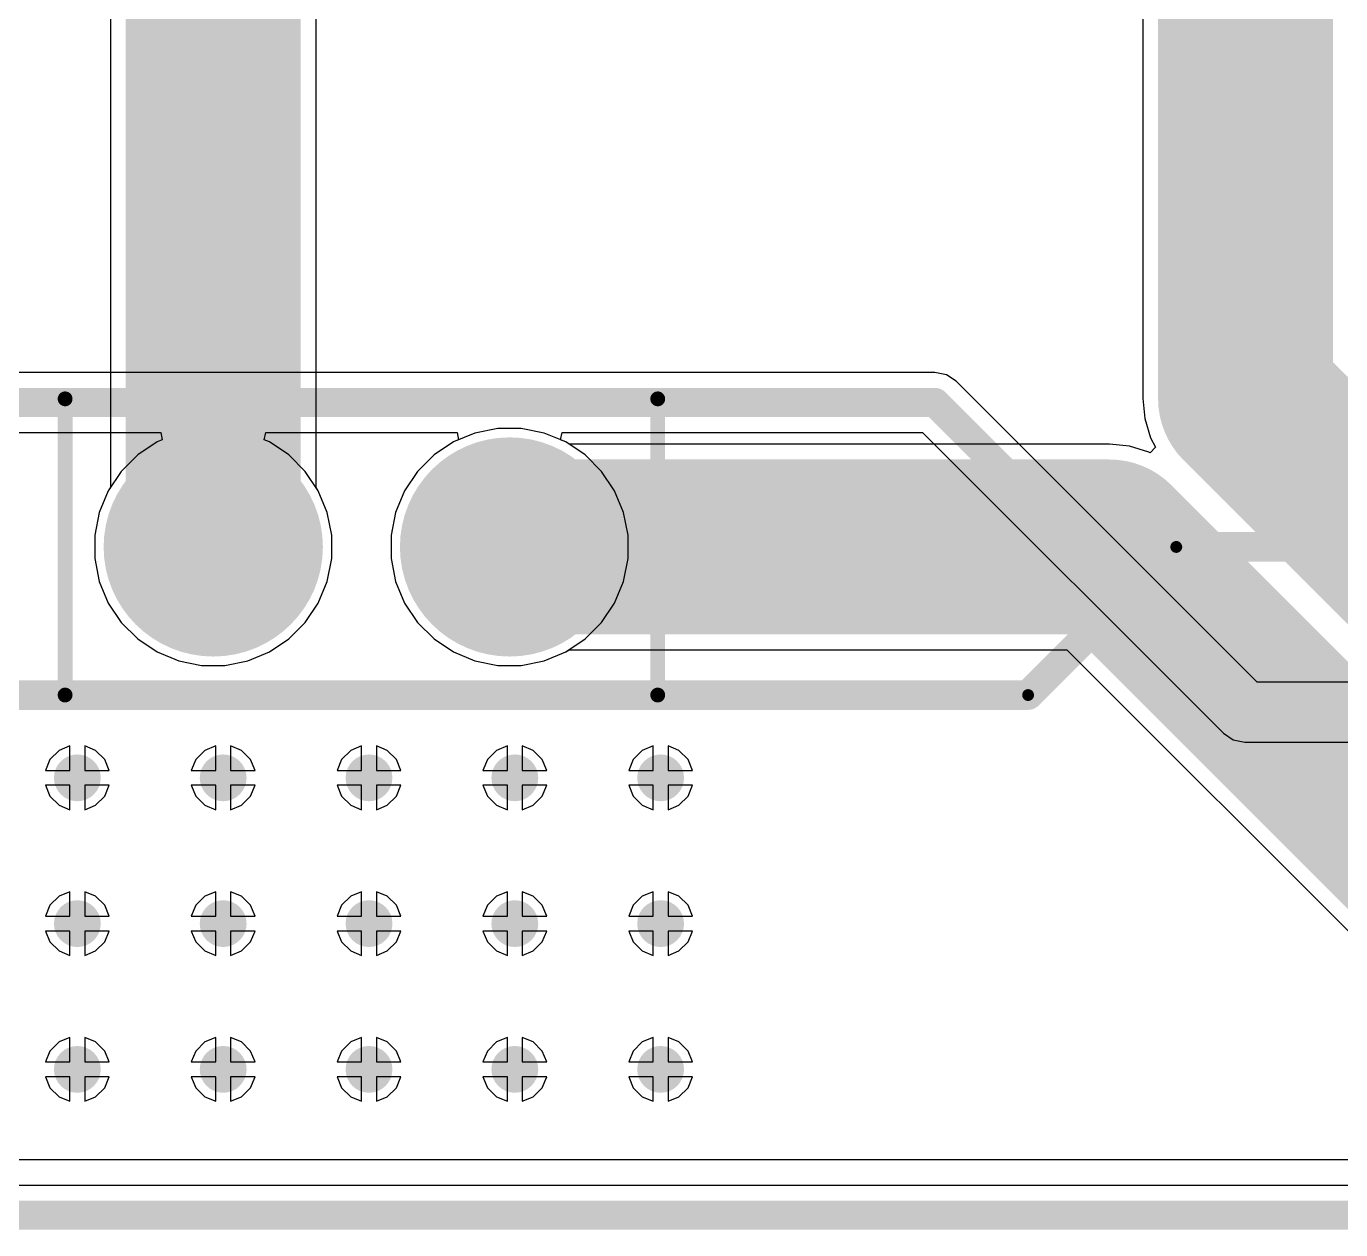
# Model space of a CAD drawing. Header units: inches. Extents: x -0.01 to 4.3, y -0.01 to 7.88.
# Drawn here: x 0.851 to 1.739, y -0.01 to 0.803 of the extents above; entities that cross this region are included whole.
import ezdxf

# ---------------------------------------------------------------- set-up
doc = ezdxf.new("R2010")
doc.units = ezdxf.units.IN
doc.header["$MEASUREMENT"] = 0
for name, color, linetype in [('Bottom Layer', 5, 'Continuous'), ('Bottom Solder', 6, 'Continuous'), ('Mechanical 1', 6, 'Continuous'), ('Multi-Layer', 9, 'Continuous'), ('Pad Holes', 156, 'Continuous'), ('Route Tool Path', 56, 'Continuous'), ('Top Layer', 1, 'Continuous'), ('Top Overlay', 2, 'Continuous'), ('Top Solder', 216, 'Continuous'), ('Via Holes', 16, 'Continuous')]:
    doc.layers.add(name, color=color, linetype=linetype)

# ---------------------------------------------------------------- blocks, each defined once
blk = doc.blocks.new('M_______M____S______34')
at = {"layer": 'Bottom Layer'}
h = blk.add_hatch(color=5, dxfattribs=at)
edge = h.paths.add_edge_path()
edge.add_arc((-0.1, -1.075), 0.07, 0, 360)
h = blk.add_hatch(color=5, dxfattribs=at)
edge = h.paths.add_edge_path()
edge.add_arc((0.1, -1.075), 0.07, 0, 360)
at = {"layer": 'Bottom Solder'}
h = blk.add_hatch(color=6, dxfattribs=at)
edge = h.paths.add_edge_path()
edge.add_arc((-0.1, -1.075), 0.074, 0, 360)
h = blk.add_hatch(color=6, dxfattribs=at)
edge = h.paths.add_edge_path()
edge.add_arc((0.1, -1.075), 0.074, 0, 360)
at = {"layer": 'Multi-Layer'}
h = blk.add_hatch(color=9, dxfattribs=at)
edge = h.paths.add_edge_path()
edge.add_arc((-0.1, -1.075), 0.07, 0, 360)
h = blk.add_hatch(color=9, dxfattribs=at)
edge = h.paths.add_edge_path()
edge.add_arc((0.1, -1.075), 0.07, 0, 360)
at = {"layer": 'Pad Holes'}
h = blk.add_hatch(color=7, dxfattribs=at)
edge = h.paths.add_edge_path()
edge.add_arc((-0.1, -1.075), 0.0405, 0, 360)
h = blk.add_hatch(color=7, dxfattribs=at)
edge = h.paths.add_edge_path()
edge.add_arc((0.1, -1.075), 0.0405, 0, 360)
at = {"layer": 'Top Layer'}
h = blk.add_hatch(color=1, dxfattribs=at)
edge = h.paths.add_edge_path()
edge.add_arc((-0.1, -1.075), 0.07, 0, 360)
h = blk.add_hatch(color=1, dxfattribs=at)
edge = h.paths.add_edge_path()
edge.add_arc((0.1, -1.075), 0.07, 0, 360)
at = {"layer": 'Top Solder'}
h = blk.add_hatch(color=216, dxfattribs=at)
edge = h.paths.add_edge_path()
edge.add_arc((-0.1, -1.075), 0.074, 0, 360)
h = blk.add_hatch(color=216, dxfattribs=at)
edge = h.paths.add_edge_path()
edge.add_arc((0.1, -1.075), 0.074, 0, 360)
at = {"layer": 'Route Tool Path'}
for points in [[(0.45, -1.175, 0.008, 0.008, 0), (0.55, -1.075, 0.008, 0.008, 0)], [(0.55, -1.075, 0.008, 0.008, 0), (1, -1.075, 0.008, 0.008, 0)], [(-0.85, -1.175, 0.008, 0.008, 0), (0.45, -1.175, 0.008, 0.008, 0)]]:
    blk.add_lwpolyline(points, format="xyseb", dxfattribs=at)
for points in [[(0.548, -1.075, 0.004, 0.004, 1), (0.552, -1.075, 0.004, 0.004, 1)], [(0.548, -1.075, 0.004, 0.004, 1), (0.552, -1.075, 0.004, 0.004, 1)], [(0.448, -1.175, 0.004, 0.004, 1), (0.452, -1.175, 0.004, 0.004, 1)], [(0.448, -1.175, 0.004, 0.004, 1), (0.452, -1.175, 0.004, 0.004, 1)]]:
    blk.add_lwpolyline(points, format="xyseb", close=True, dxfattribs=at)
at = {"layer": 'Top Overlay'}
for points in [[(-0.2, -1.175, 0.01, 0.01, 0), (-0.2, -0.975, 0.01, 0.01, 0)], [(-0.2, -0.975, 0.01, 0.01, 0), (0.2, -0.975, 0.01, 0.01, 0)], [(0.2, -1.175, 0.01, 0.01, 0), (0.2, -0.975, 0.01, 0.01, 0)], [(0.45, -1.175, 0.02, 0.02, 0), (0.55, -1.075, 0.02, 0.02, 0)], [(0.55, -1.075, 0.02, 0.02, 0), (1, -1.075, 0.02, 0.02, 0)], [(-0.85, -1.175, 0.02, 0.02, 0), (0.45, -1.175, 0.02, 0.02, 0)], [(-0.2, -1.175, 0.01, 0.01, 0), (0.2, -1.175, 0.01, 0.01, 0)]]:
    blk.add_lwpolyline(points, format="xyseb", dxfattribs=at)
for points in [[(-0.2025, -0.975, 0.005, 0.005, 1), (-0.1975, -0.975, 0.005, 0.005, 1)], [(-0.2025, -0.975, 0.005, 0.005, 1), (-0.1975, -0.975, 0.005, 0.005, 1)], [(0.1975, -0.975, 0.005, 0.005, 1), (0.2025, -0.975, 0.005, 0.005, 1)], [(0.1975, -0.975, 0.005, 0.005, 1), (0.2025, -0.975, 0.005, 0.005, 1)], [(0.545, -1.075, 0.01, 0.01, 1), (0.555, -1.075, 0.01, 0.01, 1)], [(0.545, -1.075, 0.01, 0.01, 1), (0.555, -1.075, 0.01, 0.01, 1)], [(-0.2025, -1.175, 0.005, 0.005, 1), (-0.1975, -1.175, 0.005, 0.005, 1)], [(-0.2025, -1.175, 0.005, 0.005, 1), (-0.1975, -1.175, 0.005, 0.005, 1)], [(0.1975, -1.175, 0.005, 0.005, 1), (0.2025, -1.175, 0.005, 0.005, 1)], [(0.1975, -1.175, 0.005, 0.005, 1), (0.2025, -1.175, 0.005, 0.005, 1)], [(0.445, -1.175, 0.01, 0.01, 1), (0.455, -1.175, 0.01, 0.01, 1)], [(0.445, -1.175, 0.01, 0.01, 1), (0.455, -1.175, 0.01, 0.01, 1)]]:
    blk.add_lwpolyline(points, format="xyseb", close=True, dxfattribs=at)

msp = doc.modelspace()

# ---------------------------------------------------------------- hatches: boundary and pattern name
at = {"layer": 'Bottom Layer'}
h = msp.add_hatch(color=5, dxfattribs=at)
edge = h.paths.add_edge_path()
edge.add_arc((0.88583, 0.29528), 0.01181, 0, 360)
h = msp.add_hatch(color=5, dxfattribs=at)
edge = h.paths.add_edge_path()
edge.add_arc((0.98425, 0.29528), 0.01181, 0, 360)
h = msp.add_hatch(color=5, dxfattribs=at)
edge = h.paths.add_edge_path()
edge.add_arc((1.08268, 0.29528), 0.01181, 0, 360)
h = msp.add_hatch(color=5, dxfattribs=at)
edge = h.paths.add_edge_path()
edge.add_arc((1.1811, 0.29528), 0.01181, 0, 360)
h = msp.add_hatch(color=5, dxfattribs=at)
edge = h.paths.add_edge_path()
edge.add_arc((1.27953, 0.29528), 0.01181, 0, 360)
h = msp.add_hatch(color=5, dxfattribs=at)
edge = h.paths.add_edge_path()
edge.add_arc((0.88583, 0.19685), 0.01181, 0, 360)
h = msp.add_hatch(color=5, dxfattribs=at)
edge = h.paths.add_edge_path()
edge.add_arc((0.98425, 0.19685), 0.01181, 0, 360)
h = msp.add_hatch(color=5, dxfattribs=at)
edge = h.paths.add_edge_path()
edge.add_arc((1.08268, 0.19685), 0.01181, 0, 360)
h = msp.add_hatch(color=5, dxfattribs=at)
edge = h.paths.add_edge_path()
edge.add_arc((1.1811, 0.19685), 0.01181, 0, 360)
h = msp.add_hatch(color=5, dxfattribs=at)
edge = h.paths.add_edge_path()
edge.add_arc((1.27953, 0.19685), 0.01181, 0, 360)
h = msp.add_hatch(color=5, dxfattribs=at)
edge = h.paths.add_edge_path()
edge.add_arc((0.88583, 0.09843), 0.01181, 0, 360)
h = msp.add_hatch(color=5, dxfattribs=at)
edge = h.paths.add_edge_path()
edge.add_arc((0.98425, 0.09843), 0.01181, 0, 360)
h = msp.add_hatch(color=5, dxfattribs=at)
edge = h.paths.add_edge_path()
edge.add_arc((1.08268, 0.09843), 0.01181, 0, 360)
h = msp.add_hatch(color=5, dxfattribs=at)
edge = h.paths.add_edge_path()
edge.add_arc((1.1811, 0.09843), 0.01181, 0, 360)
h = msp.add_hatch(color=5, dxfattribs=at)
edge = h.paths.add_edge_path()
edge.add_arc((1.27953, 0.09843), 0.01181, 0, 360)
at = {"layer": 'Bottom Solder'}
h = msp.add_hatch(color=6, dxfattribs=at)
edge = h.paths.add_edge_path()
edge.add_arc((0.88583, 0.29528), 0.01581, 0, 360)
h = msp.add_hatch(color=6, dxfattribs=at)
edge = h.paths.add_edge_path()
edge.add_arc((0.98425, 0.29528), 0.01581, 0, 360)
h = msp.add_hatch(color=6, dxfattribs=at)
edge = h.paths.add_edge_path()
edge.add_arc((1.08268, 0.29528), 0.01581, 0, 360)
h = msp.add_hatch(color=6, dxfattribs=at)
edge = h.paths.add_edge_path()
edge.add_arc((1.1811, 0.29528), 0.01581, 0, 360)
h = msp.add_hatch(color=6, dxfattribs=at)
edge = h.paths.add_edge_path()
edge.add_arc((1.27953, 0.29528), 0.01581, 0, 360)
h = msp.add_hatch(color=6, dxfattribs=at)
edge = h.paths.add_edge_path()
edge.add_arc((0.88583, 0.19685), 0.01581, 0, 360)
h = msp.add_hatch(color=6, dxfattribs=at)
edge = h.paths.add_edge_path()
edge.add_arc((0.98425, 0.19685), 0.01581, 0, 360)
h = msp.add_hatch(color=6, dxfattribs=at)
edge = h.paths.add_edge_path()
edge.add_arc((1.08268, 0.19685), 0.01581, 0, 360)
h = msp.add_hatch(color=6, dxfattribs=at)
edge = h.paths.add_edge_path()
edge.add_arc((1.1811, 0.19685), 0.01581, 0, 360)
h = msp.add_hatch(color=6, dxfattribs=at)
edge = h.paths.add_edge_path()
edge.add_arc((1.27953, 0.19685), 0.01581, 0, 360)
h = msp.add_hatch(color=6, dxfattribs=at)
edge = h.paths.add_edge_path()
edge.add_arc((0.88583, 0.09843), 0.01581, 0, 360)
h = msp.add_hatch(color=6, dxfattribs=at)
edge = h.paths.add_edge_path()
edge.add_arc((0.98425, 0.09843), 0.01581, 0, 360)
h = msp.add_hatch(color=6, dxfattribs=at)
edge = h.paths.add_edge_path()
edge.add_arc((1.08268, 0.09843), 0.01581, 0, 360)
h = msp.add_hatch(color=6, dxfattribs=at)
edge = h.paths.add_edge_path()
edge.add_arc((1.1811, 0.09843), 0.01581, 0, 360)
h = msp.add_hatch(color=6, dxfattribs=at)
edge = h.paths.add_edge_path()
edge.add_arc((1.27953, 0.09843), 0.01581, 0, 360)
at = {"layer": 'Top Layer'}
h = msp.add_hatch(color=1, dxfattribs=at)
edge = h.paths.add_edge_path()
edge.add_arc((0.88583, 0.29528), 0.01181, 0, 360)
h = msp.add_hatch(color=1, dxfattribs=at)
edge = h.paths.add_edge_path()
edge.add_arc((0.98425, 0.29528), 0.01181, 0, 360)
h = msp.add_hatch(color=1, dxfattribs=at)
edge = h.paths.add_edge_path()
edge.add_arc((1.08268, 0.29528), 0.01181, 0, 360)
h = msp.add_hatch(color=1, dxfattribs=at)
edge = h.paths.add_edge_path()
edge.add_arc((1.1811, 0.29528), 0.01181, 0, 360)
h = msp.add_hatch(color=1, dxfattribs=at)
edge = h.paths.add_edge_path()
edge.add_arc((1.27953, 0.29528), 0.01181, 0, 360)
h = msp.add_hatch(color=1, dxfattribs=at)
edge = h.paths.add_edge_path()
edge.add_arc((0.88583, 0.19685), 0.01181, 0, 360)
h = msp.add_hatch(color=1, dxfattribs=at)
edge = h.paths.add_edge_path()
edge.add_arc((0.98425, 0.19685), 0.01181, 0, 360)
h = msp.add_hatch(color=1, dxfattribs=at)
edge = h.paths.add_edge_path()
edge.add_arc((1.08268, 0.19685), 0.01181, 0, 360)
h = msp.add_hatch(color=1, dxfattribs=at)
edge = h.paths.add_edge_path()
edge.add_arc((1.1811, 0.19685), 0.01181, 0, 360)
h = msp.add_hatch(color=1, dxfattribs=at)
edge = h.paths.add_edge_path()
edge.add_arc((1.27953, 0.19685), 0.01181, 0, 360)
h = msp.add_hatch(color=1, dxfattribs=at)
edge = h.paths.add_edge_path()
edge.add_arc((0.88583, 0.09843), 0.01181, 0, 360)
h = msp.add_hatch(color=1, dxfattribs=at)
edge = h.paths.add_edge_path()
edge.add_arc((0.98425, 0.09843), 0.01181, 0, 360)
h = msp.add_hatch(color=1, dxfattribs=at)
edge = h.paths.add_edge_path()
edge.add_arc((1.08268, 0.09843), 0.01181, 0, 360)
h = msp.add_hatch(color=1, dxfattribs=at)
edge = h.paths.add_edge_path()
edge.add_arc((1.1811, 0.09843), 0.01181, 0, 360)
h = msp.add_hatch(color=1, dxfattribs=at)
edge = h.paths.add_edge_path()
edge.add_arc((1.27953, 0.09843), 0.01181, 0, 360)
at = {"layer": 'Top Solder'}
h = msp.add_hatch(color=216, dxfattribs=at)
edge = h.paths.add_edge_path()
edge.add_arc((0.88583, 0.29528), 0.01581, 0, 360)
h = msp.add_hatch(color=216, dxfattribs=at)
edge = h.paths.add_edge_path()
edge.add_arc((0.98425, 0.29528), 0.01581, 0, 360)
h = msp.add_hatch(color=216, dxfattribs=at)
edge = h.paths.add_edge_path()
edge.add_arc((1.08268, 0.29528), 0.01581, 0, 360)
h = msp.add_hatch(color=216, dxfattribs=at)
edge = h.paths.add_edge_path()
edge.add_arc((1.1811, 0.29528), 0.01581, 0, 360)
h = msp.add_hatch(color=216, dxfattribs=at)
edge = h.paths.add_edge_path()
edge.add_arc((1.27953, 0.29528), 0.01581, 0, 360)
h = msp.add_hatch(color=216, dxfattribs=at)
edge = h.paths.add_edge_path()
edge.add_arc((0.88583, 0.19685), 0.01581, 0, 360)
h = msp.add_hatch(color=216, dxfattribs=at)
edge = h.paths.add_edge_path()
edge.add_arc((0.98425, 0.19685), 0.01581, 0, 360)
h = msp.add_hatch(color=216, dxfattribs=at)
edge = h.paths.add_edge_path()
edge.add_arc((1.08268, 0.19685), 0.01581, 0, 360)
h = msp.add_hatch(color=216, dxfattribs=at)
edge = h.paths.add_edge_path()
edge.add_arc((1.1811, 0.19685), 0.01581, 0, 360)
h = msp.add_hatch(color=216, dxfattribs=at)
edge = h.paths.add_edge_path()
edge.add_arc((1.27953, 0.19685), 0.01581, 0, 360)
h = msp.add_hatch(color=216, dxfattribs=at)
edge = h.paths.add_edge_path()
edge.add_arc((0.88583, 0.09843), 0.01581, 0, 360)
h = msp.add_hatch(color=216, dxfattribs=at)
edge = h.paths.add_edge_path()
edge.add_arc((0.98425, 0.09843), 0.01581, 0, 360)
h = msp.add_hatch(color=216, dxfattribs=at)
edge = h.paths.add_edge_path()
edge.add_arc((1.08268, 0.09843), 0.01581, 0, 360)
h = msp.add_hatch(color=216, dxfattribs=at)
edge = h.paths.add_edge_path()
edge.add_arc((1.1811, 0.09843), 0.01581, 0, 360)
h = msp.add_hatch(color=216, dxfattribs=at)
edge = h.paths.add_edge_path()
edge.add_arc((1.27953, 0.09843), 0.01581, 0, 360)
at = {"layer": 'Via Holes'}
h = msp.add_hatch(color=7, dxfattribs=at)
edge = h.paths.add_edge_path()
edge.add_arc((0.88583, 0.29528), 0.00591, 0, 360)
h = msp.add_hatch(color=7, dxfattribs=at)
edge = h.paths.add_edge_path()
edge.add_arc((0.98425, 0.29528), 0.00591, 0, 360)
h = msp.add_hatch(color=7, dxfattribs=at)
edge = h.paths.add_edge_path()
edge.add_arc((1.08268, 0.29528), 0.00591, 0, 360)
h = msp.add_hatch(color=7, dxfattribs=at)
edge = h.paths.add_edge_path()
edge.add_arc((1.1811, 0.29528), 0.00591, 0, 360)
h = msp.add_hatch(color=7, dxfattribs=at)
edge = h.paths.add_edge_path()
edge.add_arc((1.27953, 0.29528), 0.00591, 0, 360)
h = msp.add_hatch(color=7, dxfattribs=at)
edge = h.paths.add_edge_path()
edge.add_arc((0.88583, 0.19685), 0.00591, 0, 360)
h = msp.add_hatch(color=7, dxfattribs=at)
edge = h.paths.add_edge_path()
edge.add_arc((0.98425, 0.19685), 0.00591, 0, 360)
h = msp.add_hatch(color=7, dxfattribs=at)
edge = h.paths.add_edge_path()
edge.add_arc((1.08268, 0.19685), 0.00591, 0, 360)
h = msp.add_hatch(color=7, dxfattribs=at)
edge = h.paths.add_edge_path()
edge.add_arc((1.1811, 0.19685), 0.00591, 0, 360)
h = msp.add_hatch(color=7, dxfattribs=at)
edge = h.paths.add_edge_path()
edge.add_arc((1.27953, 0.19685), 0.00591, 0, 360)
h = msp.add_hatch(color=7, dxfattribs=at)
edge = h.paths.add_edge_path()
edge.add_arc((0.88583, 0.09843), 0.00591, 0, 360)
h = msp.add_hatch(color=7, dxfattribs=at)
edge = h.paths.add_edge_path()
edge.add_arc((0.98425, 0.09843), 0.00591, 0, 360)
h = msp.add_hatch(color=7, dxfattribs=at)
edge = h.paths.add_edge_path()
edge.add_arc((1.08268, 0.09843), 0.00591, 0, 360)
h = msp.add_hatch(color=7, dxfattribs=at)
edge = h.paths.add_edge_path()
edge.add_arc((1.1811, 0.09843), 0.00591, 0, 360)
h = msp.add_hatch(color=7, dxfattribs=at)
edge = h.paths.add_edge_path()
edge.add_arc((1.27953, 0.09843), 0.00591, 0, 360)

# ---------------------------------------------------------------- linework, layer by layer
at = {"layer": 'Bottom Layer'}
for p, q in [((1.46467, 0.56897), (0.8138, 0.56897)), ((1.47241, 0.56743), (1.46467, 0.56897)), ((1.47897, 0.56305), (1.47241, 0.56743)), ((1.68214, 0.35988), (1.47897, 0.56305)), ((0.82218, 0.52851), (0.94213, 0.52851)), ((0.94312, 0.52351), (0.93966, 0.52208)), ((0.94213, 0.52851), (0.94312, 0.52351)), ((1.01199, 0.52351), (1.01299, 0.52851)), ((1.01545, 0.52208), (1.01199, 0.52351)), ((1.01299, 0.52851), (1.14213, 0.52851)), ((1.14312, 0.52351), (1.13966, 0.52208)), ((1.14213, 0.52851), (1.14312, 0.52351)), ((1.21199, 0.52351), (1.21299, 0.52851)), ((1.21545, 0.52208), (1.21199, 0.52351)), ((1.21299, 0.52851), (1.45629, 0.52851)), ((1.45629, 0.52851), (1.65945, 0.32534)), ((0.93966, 0.52208), (0.92656, 0.51332)), ((1.02856, 0.51332), (1.01545, 0.52208)), ((1.13966, 0.52208), (1.12656, 0.51332)), ((1.22856, 0.51332), (1.21545, 0.52208)), ((0.92656, 0.51332), (0.91542, 0.50218)), ((1.0397, 0.50218), (1.02856, 0.51332)), ((1.12656, 0.51332), (1.11542, 0.50218)), ((1.2397, 0.50218), (1.22856, 0.51332)), ((0.91542, 0.50218), (0.90666, 0.48908)), ((1.04845, 0.48908), (1.0397, 0.50218)), ((1.11542, 0.50218), (1.10666, 0.48908)), ((1.24845, 0.48908), (1.2397, 0.50218)), ((0.90666, 0.48908), (0.90063, 0.47452)), ((1.05448, 0.47452), (1.04845, 0.48908)), ((1.10666, 0.48908), (1.10063, 0.47452)), ((1.25448, 0.47452), (1.24845, 0.48908)), ((0.90063, 0.47452), (0.89756, 0.45906)), ((1.05756, 0.45906), (1.05448, 0.47452)), ((1.10063, 0.47452), (1.09756, 0.45906)), ((1.25756, 0.45906), (1.25448, 0.47452)), ((0.89756, 0.45906), (0.89756, 0.4433)), ((1.05756, 0.4433), (1.05756, 0.45906)), ((1.09756, 0.45906), (1.09756, 0.4433)), ((1.25756, 0.4433), (1.25756, 0.45906)), ((0.89756, 0.4433), (0.90063, 0.42785)), ((1.05448, 0.42785), (1.05756, 0.4433)), ((1.09756, 0.4433), (1.10063, 0.42785)), ((1.25448, 0.42785), (1.25756, 0.4433)), ((0.90063, 0.42785), (0.90666, 0.41329)), ((1.04845, 0.41329), (1.05448, 0.42785)), ((1.10063, 0.42785), (1.10666, 0.41329)), ((1.24845, 0.41329), (1.25448, 0.42785)), ((0.90666, 0.41329), (0.91542, 0.40018)), ((1.0397, 0.40018), (1.04845, 0.41329)), ((1.10666, 0.41329), (1.11542, 0.40018)), ((1.2397, 0.40018), (1.24845, 0.41329)), ((0.91542, 0.40018), (0.92656, 0.38904)), ((1.02856, 0.38904), (1.0397, 0.40018)), ((1.11542, 0.40018), (1.12656, 0.38904)), ((1.22856, 0.38904), (1.2397, 0.40018)), ((0.92656, 0.38904), (0.93966, 0.38029)), ((1.01545, 0.38029), (1.02856, 0.38904)), ((1.12656, 0.38904), (1.13966, 0.38029)), ((1.21545, 0.38029), (1.22856, 0.38904)), ((0.93966, 0.38029), (0.95422, 0.37426)), ((0.95422, 0.37426), (0.96968, 0.37118)), ((0.98544, 0.37118), (1.00089, 0.37426)), ((1.00089, 0.37426), (1.01545, 0.38029)), ((1.13966, 0.38029), (1.15422, 0.37426)), ((1.15422, 0.37426), (1.16968, 0.37118)), ((1.18544, 0.37118), (1.20089, 0.37426)), ((1.20089, 0.37426), (1.21545, 0.38029)), ((0.96968, 0.37118), (0.98544, 0.37118)), ((1.16968, 0.37118), (1.18544, 0.37118)), ((2.05509, 0.35988), (1.68214, 0.35988)), ((1.65945, 0.32534), (1.66601, 0.32096)), ((1.66601, 0.32096), (1.67376, 0.31942)), ((1.67376, 0.31942), (2.06347, 0.31942)), ((0.87347, 0.31377), (0.86734, 0.30763)), ((0.88083, 0.31681), (0.87347, 0.31377)), ((0.88083, 0.30028), (0.88083, 0.31681)), ((0.89818, 0.31377), (0.89083, 0.31681)), ((0.89083, 0.31681), (0.89083, 0.30028)), ((0.90432, 0.30763), (0.89818, 0.31377)), ((0.9719, 0.31377), (0.96576, 0.30763)), ((0.97925, 0.31681), (0.9719, 0.31377)), ((0.97925, 0.30028), (0.97925, 0.31681)), ((0.99661, 0.31377), (0.98925, 0.31681)), ((0.98925, 0.31681), (0.98925, 0.30028)), ((1.00274, 0.30763), (0.99661, 0.31377)), ((1.07032, 0.31377), (1.06419, 0.30763)), ((1.07768, 0.31681), (1.07032, 0.31377)), ((1.07768, 0.30028), (1.07768, 0.31681)), ((1.09503, 0.31377), (1.08768, 0.31681)), ((1.08768, 0.31681), (1.08768, 0.30028)), ((1.10117, 0.30763), (1.09503, 0.31377)), ((1.16875, 0.31377), (1.16261, 0.30763)), ((1.1761, 0.31681), (1.16875, 0.31377)), ((1.1761, 0.30028), (1.1761, 0.31681)), ((1.19346, 0.31377), (1.1861, 0.31681)), ((1.1861, 0.31681), (1.1861, 0.30028)), ((1.19959, 0.30763), (1.19346, 0.31377)), ((1.26717, 0.31377), (1.26104, 0.30763)), ((1.27453, 0.31681), (1.26717, 0.31377)), ((1.27453, 0.30028), (1.27453, 0.31681)), ((1.29188, 0.31377), (1.28453, 0.31681)), ((1.28453, 0.31681), (1.28453, 0.30028)), ((1.29802, 0.30763), (1.29188, 0.31377)), ((0.86734, 0.30763), (0.86429, 0.30028)), ((0.90736, 0.30028), (0.90432, 0.30763)), ((0.96576, 0.30763), (0.96271, 0.30028)), ((1.00579, 0.30028), (1.00274, 0.30763)), ((1.06419, 0.30763), (1.06114, 0.30028)), ((1.10421, 0.30028), (1.10117, 0.30763)), ((1.16261, 0.30763), (1.15957, 0.30028)), ((1.20264, 0.30028), (1.19959, 0.30763)), ((1.26104, 0.30763), (1.25799, 0.30028)), ((1.30106, 0.30028), (1.29802, 0.30763)), ((0.86429, 0.30028), (0.88083, 0.30028)), ((0.89083, 0.30028), (0.90736, 0.30028)), ((0.96271, 0.30028), (0.97925, 0.30028)), ((0.98925, 0.30028), (1.00579, 0.30028)), ((1.06114, 0.30028), (1.07768, 0.30028)), ((1.08768, 0.30028), (1.10421, 0.30028)), ((1.15957, 0.30028), (1.1761, 0.30028)), ((1.1861, 0.30028), (1.20264, 0.30028)), ((1.25799, 0.30028), (1.27453, 0.30028)), ((1.28453, 0.30028), (1.30106, 0.30028)), ((0.88083, 0.29028), (0.86429, 0.29028)), ((0.86429, 0.29028), (0.86734, 0.28292)), ((0.88083, 0.27374), (0.88083, 0.29028)), ((0.90736, 0.29028), (0.89083, 0.29028)), ((0.89083, 0.29028), (0.89083, 0.27374)), ((0.90432, 0.28292), (0.90736, 0.29028)), ((0.97925, 0.29028), (0.96271, 0.29028)), ((0.96271, 0.29028), (0.96576, 0.28292)), ((0.97925, 0.27374), (0.97925, 0.29028)), ((1.00579, 0.29028), (0.98925, 0.29028)), ((0.98925, 0.29028), (0.98925, 0.27374)), ((1.00274, 0.28292), (1.00579, 0.29028)), ((1.07768, 0.29028), (1.06114, 0.29028)), ((1.06114, 0.29028), (1.06419, 0.28292)), ((1.07768, 0.27374), (1.07768, 0.29028)), ((1.10421, 0.29028), (1.08768, 0.29028)), ((1.08768, 0.29028), (1.08768, 0.27374)), ((1.10117, 0.28292), (1.10421, 0.29028)), ((1.1761, 0.29028), (1.15957, 0.29028)), ((1.15957, 0.29028), (1.16261, 0.28292)), ((1.1761, 0.27374), (1.1761, 0.29028)), ((1.20264, 0.29028), (1.1861, 0.29028)), ((1.1861, 0.29028), (1.1861, 0.27374)), ((1.19959, 0.28292), (1.20264, 0.29028)), ((1.27453, 0.29028), (1.25799, 0.29028)), ((1.25799, 0.29028), (1.26104, 0.28292)), ((1.27453, 0.27374), (1.27453, 0.29028)), ((1.30106, 0.29028), (1.28453, 0.29028)), ((1.28453, 0.29028), (1.28453, 0.27374)), ((1.29802, 0.28292), (1.30106, 0.29028)), ((0.86734, 0.28292), (0.87347, 0.27679)), ((0.87347, 0.27679), (0.88083, 0.27374)), ((0.89083, 0.27374), (0.89818, 0.27679)), ((0.89818, 0.27679), (0.90432, 0.28292)), ((0.96576, 0.28292), (0.9719, 0.27679)), ((0.9719, 0.27679), (0.97925, 0.27374)), ((0.98925, 0.27374), (0.99661, 0.27679)), ((0.99661, 0.27679), (1.00274, 0.28292)), ((1.06419, 0.28292), (1.07032, 0.27679)), ((1.07032, 0.27679), (1.07768, 0.27374)), ((1.08768, 0.27374), (1.09503, 0.27679)), ((1.09503, 0.27679), (1.10117, 0.28292)), ((1.16261, 0.28292), (1.16875, 0.27679)), ((1.16875, 0.27679), (1.1761, 0.27374)), ((1.1861, 0.27374), (1.19346, 0.27679)), ((1.19346, 0.27679), (1.19959, 0.28292)), ((1.26104, 0.28292), (1.26717, 0.27679)), ((1.26717, 0.27679), (1.27453, 0.27374)), ((1.28453, 0.27374), (1.29188, 0.27679)), ((1.29188, 0.27679), (1.29802, 0.28292)), ((0.87347, 0.21534), (0.86734, 0.20921)), ((0.88083, 0.21839), (0.87347, 0.21534)), ((0.88083, 0.20185), (0.88083, 0.21839)), ((0.89818, 0.21534), (0.89083, 0.21839)), ((0.89083, 0.21839), (0.89083, 0.20185)), ((0.90432, 0.20921), (0.89818, 0.21534)), ((0.9719, 0.21534), (0.96576, 0.20921)), ((0.97925, 0.21839), (0.9719, 0.21534)), ((0.97925, 0.20185), (0.97925, 0.21839)), ((0.99661, 0.21534), (0.98925, 0.21839)), ((0.98925, 0.21839), (0.98925, 0.20185)), ((1.00274, 0.20921), (0.99661, 0.21534)), ((1.07032, 0.21534), (1.06419, 0.20921)), ((1.07768, 0.21839), (1.07032, 0.21534)), ((1.07768, 0.20185), (1.07768, 0.21839)), ((1.09503, 0.21534), (1.08768, 0.21839)), ((1.08768, 0.21839), (1.08768, 0.20185)), ((1.10117, 0.20921), (1.09503, 0.21534)), ((1.16875, 0.21534), (1.16261, 0.20921)), ((1.1761, 0.21839), (1.16875, 0.21534)), ((1.1761, 0.20185), (1.1761, 0.21839)), ((1.19346, 0.21534), (1.1861, 0.21839)), ((1.1861, 0.21839), (1.1861, 0.20185)), ((1.19959, 0.20921), (1.19346, 0.21534)), ((1.26717, 0.21534), (1.26104, 0.20921)), ((1.27453, 0.21839), (1.26717, 0.21534)), ((1.27453, 0.20185), (1.27453, 0.21839)), ((1.29188, 0.21534), (1.28453, 0.21839)), ((1.28453, 0.21839), (1.28453, 0.20185)), ((1.29802, 0.20921), (1.29188, 0.21534)), ((0.86734, 0.20921), (0.86429, 0.20185)), ((0.90736, 0.20185), (0.90432, 0.20921)), ((0.96576, 0.20921), (0.96271, 0.20185)), ((1.00579, 0.20185), (1.00274, 0.20921)), ((1.06419, 0.20921), (1.06114, 0.20185)), ((1.10421, 0.20185), (1.10117, 0.20921)), ((1.16261, 0.20921), (1.15957, 0.20185)), ((1.20264, 0.20185), (1.19959, 0.20921)), ((1.26104, 0.20921), (1.25799, 0.20185)), ((1.30106, 0.20185), (1.29802, 0.20921)), ((0.86429, 0.20185), (0.88083, 0.20185)), ((0.89083, 0.20185), (0.90736, 0.20185)), ((0.96271, 0.20185), (0.97925, 0.20185)), ((0.98925, 0.20185), (1.00579, 0.20185)), ((1.06114, 0.20185), (1.07768, 0.20185)), ((1.08768, 0.20185), (1.10421, 0.20185)), ((1.15957, 0.20185), (1.1761, 0.20185)), ((1.1861, 0.20185), (1.20264, 0.20185)), ((1.25799, 0.20185), (1.27453, 0.20185)), ((1.28453, 0.20185), (1.30106, 0.20185)), ((0.88083, 0.19185), (0.86429, 0.19185)), ((0.86429, 0.19185), (0.86734, 0.1845)), ((0.88083, 0.17531), (0.88083, 0.19185)), ((0.90736, 0.19185), (0.89083, 0.19185)), ((0.89083, 0.19185), (0.89083, 0.17531)), ((0.90432, 0.1845), (0.90736, 0.19185)), ((0.97925, 0.19185), (0.96271, 0.19185)), ((0.96271, 0.19185), (0.96576, 0.1845)), ((0.97925, 0.17531), (0.97925, 0.19185)), ((1.00579, 0.19185), (0.98925, 0.19185)), ((0.98925, 0.19185), (0.98925, 0.17531)), ((1.00274, 0.1845), (1.00579, 0.19185)), ((1.07768, 0.19185), (1.06114, 0.19185)), ((1.06114, 0.19185), (1.06419, 0.1845)), ((1.07768, 0.17531), (1.07768, 0.19185)), ((1.10421, 0.19185), (1.08768, 0.19185)), ((1.08768, 0.19185), (1.08768, 0.17531)), ((1.10117, 0.1845), (1.10421, 0.19185)), ((1.1761, 0.19185), (1.15957, 0.19185)), ((1.15957, 0.19185), (1.16261, 0.1845)), ((1.1761, 0.17531), (1.1761, 0.19185)), ((1.20264, 0.19185), (1.1861, 0.19185)), ((1.1861, 0.19185), (1.1861, 0.17531)), ((1.19959, 0.1845), (1.20264, 0.19185)), ((1.27453, 0.19185), (1.25799, 0.19185)), ((1.25799, 0.19185), (1.26104, 0.1845)), ((1.27453, 0.17531), (1.27453, 0.19185)), ((1.30106, 0.19185), (1.28453, 0.19185)), ((1.28453, 0.19185), (1.28453, 0.17531)), ((1.29802, 0.1845), (1.30106, 0.19185)), ((0.86734, 0.1845), (0.87347, 0.17836)), ((0.87347, 0.17836), (0.88083, 0.17531)), ((0.89083, 0.17531), (0.89818, 0.17836)), ((0.89818, 0.17836), (0.90432, 0.1845)), ((0.96576, 0.1845), (0.9719, 0.17836)), ((0.9719, 0.17836), (0.97925, 0.17531)), ((0.98925, 0.17531), (0.99661, 0.17836)), ((0.99661, 0.17836), (1.00274, 0.1845)), ((1.06419, 0.1845), (1.07032, 0.17836)), ((1.07032, 0.17836), (1.07768, 0.17531)), ((1.08768, 0.17531), (1.09503, 0.17836)), ((1.09503, 0.17836), (1.10117, 0.1845)), ((1.16261, 0.1845), (1.16875, 0.17836)), ((1.16875, 0.17836), (1.1761, 0.17531)), ((1.1861, 0.17531), (1.19346, 0.17836)), ((1.19346, 0.17836), (1.19959, 0.1845)), ((1.26104, 0.1845), (1.26717, 0.17836)), ((1.26717, 0.17836), (1.27453, 0.17531)), ((1.28453, 0.17531), (1.29188, 0.17836)), ((1.29188, 0.17836), (1.29802, 0.1845)), ((0.87347, 0.11692), (0.86734, 0.11078)), ((0.88083, 0.11996), (0.87347, 0.11692)), ((0.88083, 0.10343), (0.88083, 0.11996)), ((0.89818, 0.11692), (0.89083, 0.11996)), ((0.89083, 0.11996), (0.89083, 0.10343)), ((0.90432, 0.11078), (0.89818, 0.11692)), ((0.9719, 0.11692), (0.96576, 0.11078)), ((0.97925, 0.11996), (0.9719, 0.11692)), ((0.97925, 0.10343), (0.97925, 0.11996)), ((0.99661, 0.11692), (0.98925, 0.11996)), ((0.98925, 0.11996), (0.98925, 0.10343)), ((1.00274, 0.11078), (0.99661, 0.11692)), ((1.07032, 0.11692), (1.06419, 0.11078)), ((1.07768, 0.11996), (1.07032, 0.11692)), ((1.07768, 0.10343), (1.07768, 0.11996)), ((1.09503, 0.11692), (1.08768, 0.11996)), ((1.08768, 0.11996), (1.08768, 0.10343)), ((1.10117, 0.11078), (1.09503, 0.11692)), ((1.16875, 0.11692), (1.16261, 0.11078)), ((1.1761, 0.11996), (1.16875, 0.11692)), ((1.1761, 0.10343), (1.1761, 0.11996)), ((1.19346, 0.11692), (1.1861, 0.11996)), ((1.1861, 0.11996), (1.1861, 0.10343)), ((1.19959, 0.11078), (1.19346, 0.11692)), ((1.26717, 0.11692), (1.26104, 0.11078)), ((1.27453, 0.11996), (1.26717, 0.11692)), ((1.27453, 0.10343), (1.27453, 0.11996)), ((1.29188, 0.11692), (1.28453, 0.11996)), ((1.28453, 0.11996), (1.28453, 0.10343)), ((1.29802, 0.11078), (1.29188, 0.11692)), ((0.86734, 0.11078), (0.86429, 0.10343)), ((0.90736, 0.10343), (0.90432, 0.11078)), ((0.96576, 0.11078), (0.96271, 0.10343)), ((1.00579, 0.10343), (1.00274, 0.11078)), ((1.06419, 0.11078), (1.06114, 0.10343)), ((1.10421, 0.10343), (1.10117, 0.11078)), ((1.16261, 0.11078), (1.15957, 0.10343)), ((1.20264, 0.10343), (1.19959, 0.11078)), ((1.26104, 0.11078), (1.25799, 0.10343)), ((1.30106, 0.10343), (1.29802, 0.11078)), ((0.86429, 0.10343), (0.88083, 0.10343)), ((0.89083, 0.10343), (0.90736, 0.10343)), ((0.96271, 0.10343), (0.97925, 0.10343)), ((0.98925, 0.10343), (1.00579, 0.10343)), ((1.06114, 0.10343), (1.07768, 0.10343)), ((1.08768, 0.10343), (1.10421, 0.10343)), ((1.15957, 0.10343), (1.1761, 0.10343)), ((1.1861, 0.10343), (1.20264, 0.10343)), ((1.25799, 0.10343), (1.27453, 0.10343)), ((1.28453, 0.10343), (1.30106, 0.10343)), ((0.88083, 0.09343), (0.86429, 0.09343)), ((0.86429, 0.09343), (0.86734, 0.08607)), ((0.88083, 0.07689), (0.88083, 0.09343)), ((0.90736, 0.09343), (0.89083, 0.09343)), ((0.89083, 0.09343), (0.89083, 0.07689)), ((0.90432, 0.08607), (0.90736, 0.09343)), ((0.97925, 0.09343), (0.96271, 0.09343)), ((0.96271, 0.09343), (0.96576, 0.08607)), ((0.97925, 0.07689), (0.97925, 0.09343)), ((1.00579, 0.09343), (0.98925, 0.09343)), ((0.98925, 0.09343), (0.98925, 0.07689)), ((1.00274, 0.08607), (1.00579, 0.09343)), ((1.07768, 0.09343), (1.06114, 0.09343)), ((1.06114, 0.09343), (1.06419, 0.08607)), ((1.07768, 0.07689), (1.07768, 0.09343)), ((1.10421, 0.09343), (1.08768, 0.09343)), ((1.08768, 0.09343), (1.08768, 0.07689)), ((1.10117, 0.08607), (1.10421, 0.09343)), ((1.1761, 0.09343), (1.15957, 0.09343)), ((1.15957, 0.09343), (1.16261, 0.08607)), ((1.1761, 0.07689), (1.1761, 0.09343)), ((1.20264, 0.09343), (1.1861, 0.09343)), ((1.1861, 0.09343), (1.1861, 0.07689)), ((1.19959, 0.08607), (1.20264, 0.09343)), ((1.27453, 0.09343), (1.25799, 0.09343)), ((1.25799, 0.09343), (1.26104, 0.08607)), ((1.27453, 0.07689), (1.27453, 0.09343)), ((1.30106, 0.09343), (1.28453, 0.09343)), ((1.28453, 0.09343), (1.28453, 0.07689)), ((1.29802, 0.08607), (1.30106, 0.09343)), ((0.86734, 0.08607), (0.87347, 0.07993)), ((0.87347, 0.07993), (0.88083, 0.07689)), ((0.89083, 0.07689), (0.89818, 0.07993)), ((0.89818, 0.07993), (0.90432, 0.08607)), ((0.96576, 0.08607), (0.9719, 0.07993)), ((0.9719, 0.07993), (0.97925, 0.07689)), ((0.98925, 0.07689), (0.99661, 0.07993)), ((0.99661, 0.07993), (1.00274, 0.08607)), ((1.06419, 0.08607), (1.07032, 0.07993)), ((1.07032, 0.07993), (1.07768, 0.07689)), ((1.08768, 0.07689), (1.09503, 0.07993)), ((1.09503, 0.07993), (1.10117, 0.08607)), ((1.16261, 0.08607), (1.16875, 0.07993)), ((1.16875, 0.07993), (1.1761, 0.07689)), ((1.1861, 0.07689), (1.19346, 0.07993)), ((1.19346, 0.07993), (1.19959, 0.08607)), ((1.26104, 0.08607), (1.26717, 0.07993)), ((1.26717, 0.07993), (1.27453, 0.07689)), ((1.28453, 0.07689), (1.29188, 0.07993)), ((1.29188, 0.07993), (1.29802, 0.08607)), ((4.2308, 0.03724), (0.06346, 0.03724))]:
    msp.add_line(p, q, dxfattribs=at)
for points in [[(0.8138, 0.54874, 0.01969, 0.01969, 0), (1.46467, 0.54874, 0.01969, 0.01969, 0)], [(1.46467, 0.54874, 0.01969, 0.01969, 0), (1.67376, 0.33965, 0.01969, 0.01969, 0)], [(1.67376, 0.33965, 0.01969, 0.01969, 0), (2.06347, 0.33965, 0.01969, 0.01969, 0)]]:
    msp.add_lwpolyline(points, format="xyseb", dxfattribs=at)
for points in [[(1.45974, 0.54874, 0.00984, 0.00984, 1), (1.46959, 0.54874, 0.00984, 0.00984, 1)], [(1.45974, 0.54874, 0.00984, 0.00984, 1), (1.46959, 0.54874, 0.00984, 0.00984, 1)], [(1.66884, 0.33965, 0.00984, 0.00984, 1), (1.67868, 0.33965, 0.00984, 0.00984, 1)], [(1.66884, 0.33965, 0.00984, 0.00984, 1), (1.67868, 0.33965, 0.00984, 0.00984, 1)]]:
    msp.add_lwpolyline(points, format="xyseb", close=True, dxfattribs=at)
at = {"layer": 'Mechanical 1'}
for points in [[(0.11833, 0.00492, 0.00984, 0.00984, 0), (4.17594, 0.00492, 0.00984, 0.00984, 0)], [(0.11811, -0.00492, 0.00984, 0.00984, 0), (4.17615, -0.00492, 0.00984, 0.00984, 0)]]:
    msp.add_lwpolyline(points, format="xyseb", dxfattribs=at)
at = {"layer": 'Top Layer'}
for p, q in [((1.60494, 1.73387), (1.60494, 0.55142)), ((0.90817, 1.21115), (0.90817, 0.49133)), ((1.04695, 0.49133), (1.04695, 1.18241)), ((1.60494, 0.55142), (1.60627, 0.53789)), ((1.60627, 0.53789), (1.61022, 0.52487)), ((1.15422, 0.52811), (1.13966, 0.52208)), ((1.16968, 0.53118), (1.15422, 0.52811)), ((1.18544, 0.53118), (1.16968, 0.53118)), ((1.20089, 0.52811), (1.18544, 0.53118)), ((1.21545, 0.52208), (1.20089, 0.52811)), ((1.61022, 0.52487), (1.61362, 0.51851)), ((1.13966, 0.52208), (1.12656, 0.51332)), ((1.21771, 0.52057), (1.21545, 0.52208)), ((1.58249, 0.52057), (1.21771, 0.52057)), ((1.59602, 0.51924), (1.58249, 0.52057)), ((1.60904, 0.51529), (1.59602, 0.51924)), ((1.60993, 0.51481), (1.60904, 0.51529)), ((1.61362, 0.51851), (1.60993, 0.51481)), ((1.12656, 0.51332), (1.11542, 0.50218)), ((1.11542, 0.50218), (1.10666, 0.48908)), ((0.90666, 0.48908), (0.90063, 0.47452)), ((0.90817, 0.49133), (0.90666, 0.48908)), ((1.04845, 0.48908), (1.04695, 0.49133)), ((1.05448, 0.47452), (1.04845, 0.48908)), ((1.10666, 0.48908), (1.10063, 0.47452)), ((0.90063, 0.47452), (0.89756, 0.45906)), ((1.05756, 0.45906), (1.05448, 0.47452)), ((1.10063, 0.47452), (1.09756, 0.45906)), ((0.89756, 0.45906), (0.89756, 0.4433)), ((1.05756, 0.4433), (1.05756, 0.45906)), ((1.09756, 0.45906), (1.09756, 0.4433)), ((0.89756, 0.4433), (0.90063, 0.42785)), ((1.05448, 0.42785), (1.05756, 0.4433)), ((1.09756, 0.4433), (1.10063, 0.42785)), ((0.90063, 0.42785), (0.90666, 0.41329)), ((1.04845, 0.41329), (1.05448, 0.42785)), ((1.10063, 0.42785), (1.10666, 0.41329)), ((0.90666, 0.41329), (0.91542, 0.40018)), ((1.0397, 0.40018), (1.04845, 0.41329)), ((1.10666, 0.41329), (1.11542, 0.40018)), ((0.91542, 0.40018), (0.92656, 0.38904)), ((1.02856, 0.38904), (1.0397, 0.40018)), ((1.11542, 0.40018), (1.12656, 0.38904)), ((0.92656, 0.38904), (0.93966, 0.38029)), ((1.01545, 0.38029), (1.02856, 0.38904)), ((1.12656, 0.38904), (1.13966, 0.38029)), ((1.21545, 0.38029), (1.21771, 0.38179)), ((1.21771, 0.38179), (1.55374, 0.38179)), ((1.55374, 0.38179), (1.9006, 0.03493)), ((0.93966, 0.38029), (0.95422, 0.37426)), ((0.95422, 0.37426), (0.96968, 0.37118)), ((0.98544, 0.37118), (1.00089, 0.37426)), ((1.00089, 0.37426), (1.01545, 0.38029)), ((1.13966, 0.38029), (1.15422, 0.37426)), ((1.15422, 0.37426), (1.16968, 0.37118)), ((1.18544, 0.37118), (1.20089, 0.37426)), ((1.20089, 0.37426), (1.21545, 0.38029)), ((0.96968, 0.37118), (0.98544, 0.37118)), ((1.16968, 0.37118), (1.18544, 0.37118)), ((0.87347, 0.31377), (0.86734, 0.30763)), ((0.88083, 0.31681), (0.87347, 0.31377)), ((0.88083, 0.30028), (0.88083, 0.31681)), ((0.89818, 0.31377), (0.89083, 0.31681)), ((0.89083, 0.31681), (0.89083, 0.30028)), ((0.90432, 0.30763), (0.89818, 0.31377)), ((0.9719, 0.31377), (0.96576, 0.30763)), ((0.97925, 0.31681), (0.9719, 0.31377)), ((0.97925, 0.30028), (0.97925, 0.31681)), ((0.99661, 0.31377), (0.98925, 0.31681)), ((0.98925, 0.31681), (0.98925, 0.30028)), ((1.00274, 0.30763), (0.99661, 0.31377)), ((1.07032, 0.31377), (1.06419, 0.30763)), ((1.07768, 0.31681), (1.07032, 0.31377)), ((1.07768, 0.30028), (1.07768, 0.31681)), ((1.09503, 0.31377), (1.08768, 0.31681)), ((1.08768, 0.31681), (1.08768, 0.30028)), ((1.10117, 0.30763), (1.09503, 0.31377)), ((1.16875, 0.31377), (1.16261, 0.30763)), ((1.1761, 0.31681), (1.16875, 0.31377)), ((1.1761, 0.30028), (1.1761, 0.31681)), ((1.19346, 0.31377), (1.1861, 0.31681)), ((1.1861, 0.31681), (1.1861, 0.30028)), ((1.19959, 0.30763), (1.19346, 0.31377)), ((1.26717, 0.31377), (1.26104, 0.30763)), ((1.27453, 0.31681), (1.26717, 0.31377)), ((1.27453, 0.30028), (1.27453, 0.31681)), ((1.29188, 0.31377), (1.28453, 0.31681)), ((1.28453, 0.31681), (1.28453, 0.30028)), ((1.29802, 0.30763), (1.29188, 0.31377)), ((0.86734, 0.30763), (0.86429, 0.30028)), ((0.90736, 0.30028), (0.90432, 0.30763)), ((0.96576, 0.30763), (0.96271, 0.30028)), ((1.00579, 0.30028), (1.00274, 0.30763)), ((1.06419, 0.30763), (1.06114, 0.30028)), ((1.10421, 0.30028), (1.10117, 0.30763)), ((1.16261, 0.30763), (1.15957, 0.30028)), ((1.20264, 0.30028), (1.19959, 0.30763)), ((1.26104, 0.30763), (1.25799, 0.30028)), ((1.30106, 0.30028), (1.29802, 0.30763)), ((0.86429, 0.30028), (0.88083, 0.30028)), ((0.89083, 0.30028), (0.90736, 0.30028)), ((0.96271, 0.30028), (0.97925, 0.30028)), ((0.98925, 0.30028), (1.00579, 0.30028)), ((1.06114, 0.30028), (1.07768, 0.30028)), ((1.08768, 0.30028), (1.10421, 0.30028)), ((1.15957, 0.30028), (1.1761, 0.30028)), ((1.1861, 0.30028), (1.20264, 0.30028)), ((1.25799, 0.30028), (1.27453, 0.30028)), ((1.28453, 0.30028), (1.30106, 0.30028)), ((0.88083, 0.29028), (0.86429, 0.29028)), ((0.86429, 0.29028), (0.86734, 0.28292)), ((0.88083, 0.27374), (0.88083, 0.29028)), ((0.90736, 0.29028), (0.89083, 0.29028)), ((0.89083, 0.29028), (0.89083, 0.27374)), ((0.90432, 0.28292), (0.90736, 0.29028)), ((0.97925, 0.29028), (0.96271, 0.29028)), ((0.96271, 0.29028), (0.96576, 0.28292)), ((0.97925, 0.27374), (0.97925, 0.29028)), ((1.00579, 0.29028), (0.98925, 0.29028)), ((0.98925, 0.29028), (0.98925, 0.27374)), ((1.00274, 0.28292), (1.00579, 0.29028)), ((1.07768, 0.29028), (1.06114, 0.29028)), ((1.06114, 0.29028), (1.06419, 0.28292)), ((1.07768, 0.27374), (1.07768, 0.29028)), ((1.10421, 0.29028), (1.08768, 0.29028)), ((1.08768, 0.29028), (1.08768, 0.27374)), ((1.10117, 0.28292), (1.10421, 0.29028)), ((1.1761, 0.29028), (1.15957, 0.29028)), ((1.15957, 0.29028), (1.16261, 0.28292)), ((1.1761, 0.27374), (1.1761, 0.29028)), ((1.20264, 0.29028), (1.1861, 0.29028)), ((1.1861, 0.29028), (1.1861, 0.27374)), ((1.19959, 0.28292), (1.20264, 0.29028)), ((1.27453, 0.29028), (1.25799, 0.29028)), ((1.25799, 0.29028), (1.26104, 0.28292)), ((1.27453, 0.27374), (1.27453, 0.29028)), ((1.30106, 0.29028), (1.28453, 0.29028)), ((1.28453, 0.29028), (1.28453, 0.27374)), ((1.29802, 0.28292), (1.30106, 0.29028)), ((0.86734, 0.28292), (0.87347, 0.27679)), ((0.87347, 0.27679), (0.88083, 0.27374)), ((0.89083, 0.27374), (0.89818, 0.27679)), ((0.89818, 0.27679), (0.90432, 0.28292)), ((0.96576, 0.28292), (0.9719, 0.27679)), ((0.9719, 0.27679), (0.97925, 0.27374)), ((0.98925, 0.27374), (0.99661, 0.27679)), ((0.99661, 0.27679), (1.00274, 0.28292)), ((1.06419, 0.28292), (1.07032, 0.27679)), ((1.07032, 0.27679), (1.07768, 0.27374)), ((1.08768, 0.27374), (1.09503, 0.27679)), ((1.09503, 0.27679), (1.10117, 0.28292)), ((1.16261, 0.28292), (1.16875, 0.27679)), ((1.16875, 0.27679), (1.1761, 0.27374)), ((1.1861, 0.27374), (1.19346, 0.27679)), ((1.19346, 0.27679), (1.19959, 0.28292)), ((1.26104, 0.28292), (1.26717, 0.27679)), ((1.26717, 0.27679), (1.27453, 0.27374)), ((1.28453, 0.27374), (1.29188, 0.27679)), ((1.29188, 0.27679), (1.29802, 0.28292)), ((0.87347, 0.21534), (0.86734, 0.20921)), ((0.88083, 0.21839), (0.87347, 0.21534)), ((0.88083, 0.20185), (0.88083, 0.21839)), ((0.89818, 0.21534), (0.89083, 0.21839)), ((0.89083, 0.21839), (0.89083, 0.20185)), ((0.90432, 0.20921), (0.89818, 0.21534)), ((0.9719, 0.21534), (0.96576, 0.20921)), ((0.97925, 0.21839), (0.9719, 0.21534)), ((0.97925, 0.20185), (0.97925, 0.21839)), ((0.99661, 0.21534), (0.98925, 0.21839)), ((0.98925, 0.21839), (0.98925, 0.20185)), ((1.00274, 0.20921), (0.99661, 0.21534)), ((1.07032, 0.21534), (1.06419, 0.20921)), ((1.07768, 0.21839), (1.07032, 0.21534)), ((1.07768, 0.20185), (1.07768, 0.21839)), ((1.09503, 0.21534), (1.08768, 0.21839)), ((1.08768, 0.21839), (1.08768, 0.20185)), ((1.10117, 0.20921), (1.09503, 0.21534)), ((1.16875, 0.21534), (1.16261, 0.20921)), ((1.1761, 0.21839), (1.16875, 0.21534)), ((1.1761, 0.20185), (1.1761, 0.21839)), ((1.19346, 0.21534), (1.1861, 0.21839)), ((1.1861, 0.21839), (1.1861, 0.20185)), ((1.19959, 0.20921), (1.19346, 0.21534)), ((1.26717, 0.21534), (1.26104, 0.20921)), ((1.27453, 0.21839), (1.26717, 0.21534)), ((1.27453, 0.20185), (1.27453, 0.21839)), ((1.29188, 0.21534), (1.28453, 0.21839)), ((1.28453, 0.21839), (1.28453, 0.20185)), ((1.29802, 0.20921), (1.29188, 0.21534)), ((0.86734, 0.20921), (0.86429, 0.20185)), ((0.90736, 0.20185), (0.90432, 0.20921)), ((0.96576, 0.20921), (0.96271, 0.20185)), ((1.00579, 0.20185), (1.00274, 0.20921)), ((1.06419, 0.20921), (1.06114, 0.20185)), ((1.10421, 0.20185), (1.10117, 0.20921)), ((1.16261, 0.20921), (1.15957, 0.20185)), ((1.20264, 0.20185), (1.19959, 0.20921)), ((1.26104, 0.20921), (1.25799, 0.20185)), ((1.30106, 0.20185), (1.29802, 0.20921)), ((0.86429, 0.20185), (0.88083, 0.20185)), ((0.89083, 0.20185), (0.90736, 0.20185)), ((0.96271, 0.20185), (0.97925, 0.20185)), ((0.98925, 0.20185), (1.00579, 0.20185)), ((1.06114, 0.20185), (1.07768, 0.20185)), ((1.08768, 0.20185), (1.10421, 0.20185)), ((1.15957, 0.20185), (1.1761, 0.20185)), ((1.1861, 0.20185), (1.20264, 0.20185)), ((1.25799, 0.20185), (1.27453, 0.20185)), ((1.28453, 0.20185), (1.30106, 0.20185)), ((0.88083, 0.19185), (0.86429, 0.19185)), ((0.86429, 0.19185), (0.86734, 0.1845)), ((0.88083, 0.17531), (0.88083, 0.19185)), ((0.90736, 0.19185), (0.89083, 0.19185)), ((0.89083, 0.19185), (0.89083, 0.17531)), ((0.90432, 0.1845), (0.90736, 0.19185)), ((0.97925, 0.19185), (0.96271, 0.19185)), ((0.96271, 0.19185), (0.96576, 0.1845)), ((0.97925, 0.17531), (0.97925, 0.19185)), ((1.00579, 0.19185), (0.98925, 0.19185)), ((0.98925, 0.19185), (0.98925, 0.17531)), ((1.00274, 0.1845), (1.00579, 0.19185)), ((1.07768, 0.19185), (1.06114, 0.19185)), ((1.06114, 0.19185), (1.06419, 0.1845)), ((1.07768, 0.17531), (1.07768, 0.19185)), ((1.10421, 0.19185), (1.08768, 0.19185)), ((1.08768, 0.19185), (1.08768, 0.17531)), ((1.10117, 0.1845), (1.10421, 0.19185)), ((1.1761, 0.19185), (1.15957, 0.19185)), ((1.15957, 0.19185), (1.16261, 0.1845)), ((1.1761, 0.17531), (1.1761, 0.19185)), ((1.20264, 0.19185), (1.1861, 0.19185)), ((1.1861, 0.19185), (1.1861, 0.17531)), ((1.19959, 0.1845), (1.20264, 0.19185)), ((1.27453, 0.19185), (1.25799, 0.19185)), ((1.25799, 0.19185), (1.26104, 0.1845)), ((1.27453, 0.17531), (1.27453, 0.19185)), ((1.30106, 0.19185), (1.28453, 0.19185)), ((1.28453, 0.19185), (1.28453, 0.17531)), ((1.29802, 0.1845), (1.30106, 0.19185)), ((0.86734, 0.1845), (0.87347, 0.17836)), ((0.87347, 0.17836), (0.88083, 0.17531)), ((0.89083, 0.17531), (0.89818, 0.17836)), ((0.89818, 0.17836), (0.90432, 0.1845)), ((0.96576, 0.1845), (0.9719, 0.17836)), ((0.9719, 0.17836), (0.97925, 0.17531)), ((0.98925, 0.17531), (0.99661, 0.17836)), ((0.99661, 0.17836), (1.00274, 0.1845)), ((1.06419, 0.1845), (1.07032, 0.17836)), ((1.07032, 0.17836), (1.07768, 0.17531)), ((1.08768, 0.17531), (1.09503, 0.17836)), ((1.09503, 0.17836), (1.10117, 0.1845)), ((1.16261, 0.1845), (1.16875, 0.17836)), ((1.16875, 0.17836), (1.1761, 0.17531)), ((1.1861, 0.17531), (1.19346, 0.17836)), ((1.19346, 0.17836), (1.19959, 0.1845)), ((1.26104, 0.1845), (1.26717, 0.17836)), ((1.26717, 0.17836), (1.27453, 0.17531)), ((1.28453, 0.17531), (1.29188, 0.17836)), ((1.29188, 0.17836), (1.29802, 0.1845)), ((0.87347, 0.11692), (0.86734, 0.11078)), ((0.88083, 0.11996), (0.87347, 0.11692)), ((0.88083, 0.10343), (0.88083, 0.11996)), ((0.89818, 0.11692), (0.89083, 0.11996)), ((0.89083, 0.11996), (0.89083, 0.10343)), ((0.90432, 0.11078), (0.89818, 0.11692)), ((0.9719, 0.11692), (0.96576, 0.11078)), ((0.97925, 0.11996), (0.9719, 0.11692)), ((0.97925, 0.10343), (0.97925, 0.11996)), ((0.99661, 0.11692), (0.98925, 0.11996)), ((0.98925, 0.11996), (0.98925, 0.10343)), ((1.00274, 0.11078), (0.99661, 0.11692)), ((1.07032, 0.11692), (1.06419, 0.11078)), ((1.07768, 0.11996), (1.07032, 0.11692)), ((1.07768, 0.10343), (1.07768, 0.11996)), ((1.09503, 0.11692), (1.08768, 0.11996)), ((1.08768, 0.11996), (1.08768, 0.10343)), ((1.10117, 0.11078), (1.09503, 0.11692)), ((1.16875, 0.11692), (1.16261, 0.11078)), ((1.1761, 0.11996), (1.16875, 0.11692)), ((1.1761, 0.10343), (1.1761, 0.11996)), ((1.19346, 0.11692), (1.1861, 0.11996)), ((1.1861, 0.11996), (1.1861, 0.10343)), ((1.19959, 0.11078), (1.19346, 0.11692)), ((1.26717, 0.11692), (1.26104, 0.11078)), ((1.27453, 0.11996), (1.26717, 0.11692)), ((1.27453, 0.10343), (1.27453, 0.11996)), ((1.29188, 0.11692), (1.28453, 0.11996)), ((1.28453, 0.11996), (1.28453, 0.10343)), ((1.29802, 0.11078), (1.29188, 0.11692)), ((0.86734, 0.11078), (0.86429, 0.10343)), ((0.90736, 0.10343), (0.90432, 0.11078)), ((0.96576, 0.11078), (0.96271, 0.10343)), ((1.00579, 0.10343), (1.00274, 0.11078)), ((1.06419, 0.11078), (1.06114, 0.10343)), ((1.10421, 0.10343), (1.10117, 0.11078)), ((1.16261, 0.11078), (1.15957, 0.10343)), ((1.20264, 0.10343), (1.19959, 0.11078)), ((1.26104, 0.11078), (1.25799, 0.10343)), ((1.30106, 0.10343), (1.29802, 0.11078)), ((0.86429, 0.10343), (0.88083, 0.10343)), ((0.89083, 0.10343), (0.90736, 0.10343)), ((0.96271, 0.10343), (0.97925, 0.10343)), ((0.98925, 0.10343), (1.00579, 0.10343)), ((1.06114, 0.10343), (1.07768, 0.10343)), ((1.08768, 0.10343), (1.10421, 0.10343)), ((1.15957, 0.10343), (1.1761, 0.10343)), ((1.1861, 0.10343), (1.20264, 0.10343)), ((1.25799, 0.10343), (1.27453, 0.10343)), ((1.28453, 0.10343), (1.30106, 0.10343)), ((0.88083, 0.09343), (0.86429, 0.09343)), ((0.86429, 0.09343), (0.86734, 0.08607)), ((0.88083, 0.07689), (0.88083, 0.09343)), ((0.90736, 0.09343), (0.89083, 0.09343)), ((0.89083, 0.09343), (0.89083, 0.07689)), ((0.90432, 0.08607), (0.90736, 0.09343)), ((0.97925, 0.09343), (0.96271, 0.09343)), ((0.96271, 0.09343), (0.96576, 0.08607)), ((0.97925, 0.07689), (0.97925, 0.09343)), ((1.00579, 0.09343), (0.98925, 0.09343)), ((0.98925, 0.09343), (0.98925, 0.07689)), ((1.00274, 0.08607), (1.00579, 0.09343)), ((1.07768, 0.09343), (1.06114, 0.09343)), ((1.06114, 0.09343), (1.06419, 0.08607)), ((1.07768, 0.07689), (1.07768, 0.09343)), ((1.10421, 0.09343), (1.08768, 0.09343)), ((1.08768, 0.09343), (1.08768, 0.07689)), ((1.10117, 0.08607), (1.10421, 0.09343)), ((1.1761, 0.09343), (1.15957, 0.09343)), ((1.15957, 0.09343), (1.16261, 0.08607)), ((1.1761, 0.07689), (1.1761, 0.09343)), ((1.20264, 0.09343), (1.1861, 0.09343)), ((1.1861, 0.09343), (1.1861, 0.07689)), ((1.19959, 0.08607), (1.20264, 0.09343)), ((1.27453, 0.09343), (1.25799, 0.09343)), ((1.25799, 0.09343), (1.26104, 0.08607)), ((1.27453, 0.07689), (1.27453, 0.09343)), ((1.30106, 0.09343), (1.28453, 0.09343)), ((1.28453, 0.09343), (1.28453, 0.07689)), ((1.29802, 0.08607), (1.30106, 0.09343)), ((0.86734, 0.08607), (0.87347, 0.07993)), ((0.87347, 0.07993), (0.88083, 0.07689)), ((0.89083, 0.07689), (0.89818, 0.07993)), ((0.89818, 0.07993), (0.90432, 0.08607)), ((0.96576, 0.08607), (0.9719, 0.07993)), ((0.9719, 0.07993), (0.97925, 0.07689)), ((0.98925, 0.07689), (0.99661, 0.07993)), ((0.99661, 0.07993), (1.00274, 0.08607)), ((1.06419, 0.08607), (1.07032, 0.07993)), ((1.07032, 0.07993), (1.07768, 0.07689)), ((1.08768, 0.07689), (1.09503, 0.07993)), ((1.09503, 0.07993), (1.10117, 0.08607)), ((1.16261, 0.08607), (1.16875, 0.07993)), ((1.16875, 0.07993), (1.1761, 0.07689)), ((1.1861, 0.07689), (1.19346, 0.07993)), ((1.19346, 0.07993), (1.19959, 0.08607)), ((1.26104, 0.08607), (1.26717, 0.07993)), ((1.26717, 0.07993), (1.27453, 0.07689)), ((1.28453, 0.07689), (1.29188, 0.07993)), ((1.29188, 0.07993), (1.29802, 0.08607)), ((1.91249, 0.02007), (0.11899, 0.02007))]:
    msp.add_line(p, q, dxfattribs=at)
for points in [[(1.67433, 0.55142, 0.11811, 0.11811, 0), (1.67433, 1.90793, 0.11811, 0.11811, 0)], [(0.97756, 0.45118, 0.11811, 0.11811, 0), (0.97756, 1.21115, 0.11811, 0.11811, 0)], [(1.67433, 0.55142, 0.11811, 0.11811, 0), (2.01183, 0.21392, 0.11811, 0.11811, 0)], [(1.17756, 0.45118, 0.11811, 0.11811, 0), (1.58249, 0.45118, 0.11811, 0.11811, 0)], [(1.58249, 0.45118, 0.11811, 0.11811, 0), (1.94967, 0.084, 0.11811, 0.11811, 0)]]:
    msp.add_lwpolyline(points, format="xyseb", dxfattribs=at)
for points in [[(1.6448, 0.55142, 0.05906, 0.05906, 1), (1.70386, 0.55142, 0.05906, 0.05906, 1)], [(1.6448, 0.55142, 0.05906, 0.05906, 1), (1.70386, 0.55142, 0.05906, 0.05906, 1)], [(0.94803, 0.45118, 0.05906, 0.05906, 1), (1.00709, 0.45118, 0.05906, 0.05906, 1)], [(1.14803, 0.45118, 0.05906, 0.05906, 1), (1.20709, 0.45118, 0.05906, 0.05906, 1)], [(1.55296, 0.45118, 0.05906, 0.05906, 1), (1.61201, 0.45118, 0.05906, 0.05906, 1)], [(1.55296, 0.45118, 0.05906, 0.05906, 1), (1.61201, 0.45118, 0.05906, 0.05906, 1)]]:
    msp.add_lwpolyline(points, format="xyseb", close=True, dxfattribs=at)

# ---------------------------------------------------------------- block references
msp.add_blockref('M_______M____S______34', (1.07756, 1.52618))

doc.saveas('drawing.dxf')
